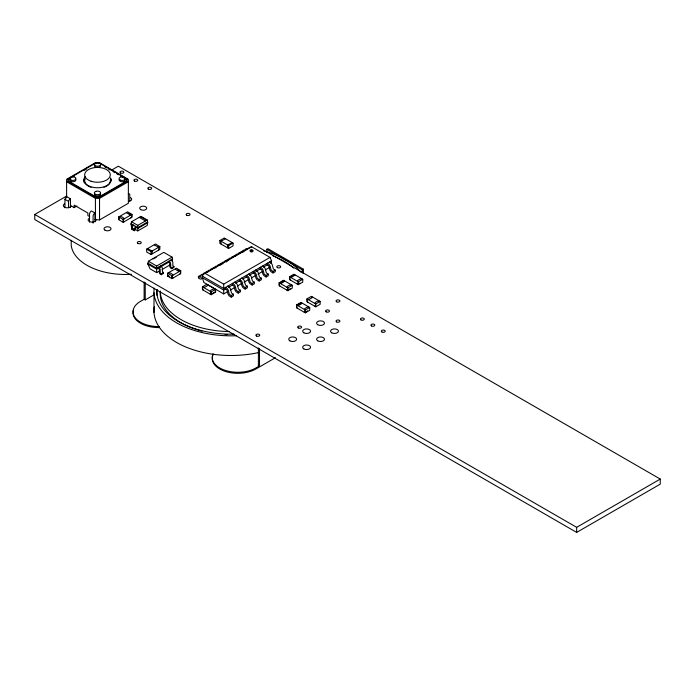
<?xml version="1.0" encoding="UTF-8"?>
<svg xmlns="http://www.w3.org/2000/svg" width="695" height="695" viewBox="0 0 695 695"><rect width="100%" height="100%" fill="white"/><g stroke="black" fill="none" stroke-linecap="round" stroke-linejoin="round"><path stroke-width="1.04" d="M68.119 178.971L68.127 181.491L95.849 197.493L99.124 197.493L126.846 181.491L126.846 178.971L99.133 162.969L95.849 162.969L68.119 178.971L68.119 179.597M135.117 229.367L137.784 230.905L137.784 225.362L131.555 221.766L131.025 223.686L131.555 227.308M132.788 226.231L133.153 224.911L132.337 225.936L131.876 229.254L134.422 230.723L135.316 229.515A1.555 0.895 -60 0 0 135.334 229.089L135.699 227.213L137.827 228.438L147.714 222.73L147.184 219.933L140.955 216.336L131.555 221.766M147.714 222.73L147.184 225.475L137.784 230.905M159.398 271.067L156.653 272.649L150.068 268.843L147.87 264.091L148.4 261.242L163.794 252.355L172.047 257.124L172.577 259.973L170.927 260.92M202.575 276.245L201.793 278.374A2.962 1.711 60 0 1 199.821 278.843L198.423 278.035L198.423 276.454L200.62 275.185M207.744 272.336L208.335 270.763A2.971 1.72 60 0 1 210.02 270.355L210.203 270.451M221.688 264.282L222.27 262.71A2.971 1.72 60 0 1 223.964 262.302L224.138 262.397M228.655 260.26L229.246 258.688A2.971 1.72 60 0 1 230.931 258.279L231.114 258.375M235.622 256.238L236.213 254.665A2.971 1.72 60 0 1 237.898 254.257L238.081 254.353M242.598 252.207L243.189 250.634A2.971 1.72 60 0 1 244.875 250.226L245.057 250.322M227.404 291.778L223.703 293.916L203.861 282.457L202.297 277.705L203.036 274.377L250.104 247.203L251.703 246.812L270.025 257.393L271.51 260.877L271.51 262.458L270.242 263.188M210.463 269.651L210.524 269.495A2.971 1.72 60 0 1 212.218 269.087L212.392 269.182M215.233 266.889L215.302 266.732A2.971 1.72 60 0 1 216.988 266.333L217.17 266.42M217.431 265.62L217.5 265.473A2.971 1.72 60 0 1 219.186 265.064L219.368 265.151M224.398 261.598L224.468 261.442A2.971 1.72 60 0 1 226.153 261.033L226.335 261.129M231.374 257.576L231.444 257.419A2.971 1.72 60 0 1 233.129 257.011L233.311 257.107M238.342 253.553L238.411 253.397A2.971 1.72 60 0 1 240.096 252.989L240.279 253.084M245.309 249.522L245.378 249.375A2.971 1.72 60 0 1 247.072 248.966L247.246 249.053M132.415 228.855L131.876 229.254M69.048 179.067L70.899 177.998M72.74 176.93L74.591 175.861M83.834 170.527L86.606 168.928M111.773 169.997L118.341 166.201L660.25 479.072L660.25 484.137L576.659 532.405L34.75 219.533L34.75 214.468L66.685 196.033M70.456 205.503L74.157 207.64L76.902 206.05M68.127 181.491L68.127 180.865L95.849 196.867L99.124 196.867L126.846 180.865L126.846 181.491M66.607 181.734L95.424 198.37L99.541 198.37L128.358 181.734M95.015 219.681L99.541 219.915L128.358 203.279L128.358 179.353L99.541 162.717L95.424 162.717L66.607 179.353L66.607 197.893M118.784 216.91L127.567 211.836L131.954 214.373L131.954 217.222L123.171 222.296L118.784 219.759L118.784 216.91L123.171 219.446L131.954 214.373M137.784 225.362L147.184 219.933M147.714 221.896L137.827 227.613L131.025 223.686M131.876 228.42C136.428 234.702 133.9 224.259 135.699 227.213M146.662 249.105L155.445 244.032L159.841 246.569L159.841 249.418L151.058 254.492L146.662 251.955L146.662 249.105L151.058 251.642L159.841 246.569M148.4 261.242L156.653 266.003L172.047 257.124M172.577 259.018L156.653 268.209L147.87 263.144M170.927 259.973L171.656 260.408A1.946 1.121 60 0 1 172.838 262.449L172.855 265.725L173.941 266.472L173.941 267.419L171.752 268.687L170.788 268.131A1.355 0.782 60 0 1 169.832 266.472L169.788 263.188L168.729 262.189L156.653 269.165L147.87 264.091M162.143 269.478L170.379 264.726M161.318 273.761L163.516 272.492L163.516 273.439L161.318 274.707L160.363 274.151A1.355 0.782 60 0 1 159.398 272.492L159.381 269.304L158.304 268.209L158.304 267.262L159.033 267.697A1.946 1.121 60 0 1 160.215 269.738L160.232 273.013L161.318 273.761L161.318 274.707M168.729 262.189L168.729 261.242L169.458 261.668A1.946 1.121 60 0 1 170.64 263.718L170.77 267.167L171.752 267.74L173.941 266.472M219.855 240.531L224.25 237.994L233.034 243.068L233.034 245.917L228.638 248.454L219.855 243.38L219.855 240.531L228.638 245.604L233.034 243.068M167.582 273.248L176.356 268.183L180.752 270.711L180.752 273.569L171.969 278.634L167.582 276.106L167.582 273.248L171.969 275.785L180.752 270.711M167.851 273.404C168.72 271.432 174.932 275.02 172.247 275.941L172.247 278.165L173.064 278M176.087 268.652C173.394 268.73 179.614 272.318 180.474 271.189L180.474 273.404L179.658 274.204M167.582 276.106L168.677 275.472M154.542 294.532L145.238 299.91L144.126 299.267L140.52 301.343A25.576 14.769 0 0 0 134.978 317.441A25.576 14.769 0 0 0 158.608 326.554L159.233 326.511M205.399 272.423L207.588 271.163M212.366 268.4L214.564 267.132L215.919 267.923M226.309 261.937L226.309 260.356L228.507 259.087M233.277 256.325L235.475 255.056M240.253 252.302L242.442 251.034L243.806 251.825M198.423 276.454L199.891 277.288A1.025 0.591 60 0 0 200.473 277.157L201.359 274.786A2.971 1.72 60 0 1 203.053 274.377L251.703 246.812M266.767 252.493L266.767 249.34L267.879 248.697L303.385 269.191L303.385 273.404M202.436 286.809L206.823 284.281L215.606 289.346L215.606 292.204L211.21 294.732L202.436 289.667L202.436 286.809L211.21 291.883L215.606 289.346M205.373 273.552L223.703 284.133L270.025 257.393M212.696 293.247L214.451 292.23M271.51 260.877L223.703 288.477L202.297 276.115M227.682 286.175L228.82 286.844A2.971 1.72 60 0 1 230.505 289.207L231.4 292.604A1.025 0.591 60 0 0 231.974 293.403L233.442 294.263L233.442 295.844L231.244 297.113L229.854 296.305A2.962 1.711 60 0 1 227.882 293.559L227.1 290.527A1.034 0.599 60 0 0 226.405 289.563L225.484 289.033L223.703 290.058L202.297 277.705M228.473 287.304L232.451 285.011L233.381 285.541A1.034 0.599 60 0 1 234.067 286.505L234.849 289.528A2.962 1.711 60 0 0 236.821 292.282L238.22 293.09L240.418 291.822L240.418 290.232L238.95 289.381A1.025 0.591 60 0 1 238.368 288.573L237.482 285.176A2.971 1.72 60 0 0 235.787 282.822L234.649 282.153M235.57 283.204L240.175 280.545M242.946 278.956L246.629 276.827M249.392 275.229L253.996 272.57M255.838 271.502L260.451 268.843L260.451 267.262M263.44 267.115L267.419 264.821L267.419 263.24M230.175 290.171L234.797 287.504M237.577 285.906L241.269 283.769M244.049 282.161L248.671 279.494M251.442 277.896L255.143 275.759M257.923 274.151L262.545 271.484M265.316 269.886L269.947 267.21M225.484 289.033L225.484 287.443L226.622 288.112A2.971 1.72 60 0 1 228.308 290.475L229.202 293.872A1.025 0.591 60 0 0 229.776 294.671L231.244 295.531L233.442 294.263M232.451 285.011L232.451 283.421L233.598 284.09A2.971 1.72 60 0 1 235.284 286.444L236.17 289.841A1.025 0.591 60 0 0 236.752 290.649L238.22 291.5L240.418 290.232M245.187 287.478L247.385 286.21L247.385 287.799L245.187 289.059L243.797 288.26A2.962 1.711 60 0 1 241.817 285.506L241.035 282.474A1.034 0.599 60 0 0 240.348 281.518L239.428 280.98L239.428 279.399L240.566 280.068A2.971 1.72 60 0 1 242.251 282.422L243.146 285.819A1.025 0.591 60 0 0 243.719 286.627L245.187 287.478L245.187 289.059M252.163 283.456L254.353 282.187L254.353 283.769L252.163 285.037L250.765 284.238A2.962 1.711 60 0 1 248.793 281.484L248.011 278.452A1.034 0.599 60 0 0 247.324 277.487L246.395 276.958L246.395 275.376L247.533 276.045A2.971 1.72 60 0 1 249.227 278.4L250.113 281.796A1.025 0.591 60 0 0 250.695 282.596L252.163 283.456L252.163 285.037M259.131 279.433L261.329 278.165L261.329 279.746L259.131 281.015L257.741 280.207A2.962 1.711 60 0 1 255.76 277.461L254.978 274.429A1.034 0.599 60 0 0 254.292 273.465L253.371 272.935L253.371 271.345L254.509 272.014A2.971 1.72 60 0 1 256.194 274.377L257.081 277.774A1.025 0.591 60 0 0 257.663 278.573L259.131 279.433L259.131 281.015M266.098 275.402L268.296 274.134L268.296 275.724L266.098 276.992L264.708 276.184A2.962 1.711 60 0 1 262.736 273.43L261.954 270.407A1.034 0.599 60 0 0 261.259 269.443L260.338 268.913L260.338 267.323L261.476 267.992A2.971 1.72 60 0 1 263.162 270.346L264.057 273.743A1.025 0.591 60 0 0 264.63 274.551L266.098 275.402L266.098 276.992M273.074 271.38L275.272 270.112L275.272 271.702L273.074 272.961L271.676 272.162A2.962 1.711 60 0 1 269.703 269.408L268.922 266.376A1.034 0.599 60 0 0 268.235 265.421L267.306 264.882L267.306 263.301L268.452 263.97A2.971 1.72 60 0 1 270.138 266.324L271.024 269.721A1.025 0.591 60 0 0 271.606 270.529L273.074 271.38L273.074 272.961M279.112 282.787L283.499 280.25L292.282 285.324L292.282 288.173L287.895 290.71L279.112 285.636L279.112 282.787L287.895 287.86L292.282 285.324M289.563 276.749L293.959 274.221L302.742 279.286L302.742 282.135L298.346 284.672L289.563 279.607L289.563 276.749L298.346 281.822L302.742 279.286M266.767 249.34L302.273 269.834L303.385 269.191M280.259 282.761L283.777 280.728C286.462 280.806 280.25 284.394 279.381 283.265L279.381 285.48L280.207 286.27M291.596 276.21L293.351 275.203M288.495 289.728L290.249 288.712M297.252 284.038L299.832 283.186M296.539 304.923L300.926 302.386L309.709 307.459L309.709 310.309L305.322 312.846L296.539 307.772L296.539 304.923L305.322 309.996L309.709 307.459M306.99 298.885L311.386 296.348L320.169 301.421L320.169 304.271L315.773 306.808L306.99 301.743L306.99 298.885L315.773 303.958L320.169 301.421M297.686 304.888L300.327 303.368M304.219 312.211L305.044 312.368L307.677 310.847M259.504 348.569L259.504 365.883L255.899 367.959A25.576 14.769 0 0 1 225.024 370.305A25.576 14.769 0 0 1 213.104 353.694M275.411 357.725L255.899 368.984A25.576 14.769 0 0 1 228.03 372.19A25.576 14.769 0 0 1 212.236 358.542M34.75 214.468L576.659 527.331L660.25 479.072M159.233 327.536L158.608 327.58A25.576 14.769 0 0 1 133.032 312.811M205.425 273.204L205.242 273.109A2.971 1.72 60 0 0 203.557 273.517M302.464 279.442C301.604 277.47 295.384 281.058 298.077 281.979L298.077 284.203M104.676 166.791L106.526 167.86M108.368 168.928L110.218 169.988M112.99 171.596L114.84 172.655M116.691 173.724L118.532 174.792M120.383 175.861L125.925 179.058M269.504 262.032L270.642 262.701A2.971 1.72 60 0 1 272.327 265.056L273.222 268.452A1.025 0.591 60 0 0 273.804 269.26L275.272 270.112M262.536 266.055L263.674 266.724A2.971 1.72 60 0 1 265.36 269.078L266.255 272.475A1.025 0.591 60 0 0 266.828 273.283L268.296 274.134M292.004 285.48C291.144 283.508 284.933 287.096 287.617 288.017L287.617 290.232L286.792 290.076M311.655 296.826C314.349 296.904 308.128 300.492 307.268 299.363L307.268 301.578L308.094 302.368M319.891 301.578C319.031 299.606 312.811 303.194 315.504 304.115L315.504 306.33L314.679 306.174M255.56 270.077L256.707 270.746A2.971 1.72 60 0 1 258.392 273.109L259.278 276.506A1.025 0.591 60 0 0 259.861 277.305L261.329 278.165M301.204 302.864C303.889 302.942 297.677 306.53 296.808 305.4L296.808 307.616L297.634 308.406M309.431 307.616C308.571 305.644 302.351 309.232 305.044 310.152L305.044 312.368M226.309 260.356L227.665 261.138M248.593 274.108L249.731 274.777A2.971 1.72 60 0 1 251.416 277.131L252.311 280.528A1.025 0.591 60 0 0 252.884 281.336L254.353 282.187M222.895 263.892L221.531 263.11L219.333 264.378L220.697 265.16M140.486 216.614L146.714 220.211M139.209 217.353L145.437 220.949M241.625 278.13L242.763 278.799A2.971 1.72 60 0 1 244.449 281.154L245.335 284.55A1.025 0.591 60 0 0 245.917 285.358L247.385 286.21M129.044 213.33L130.808 214.338M131.025 224.511L133.153 225.745M132.232 227.96L134.787 229.428M70.456 207.614L70.456 198.822L66.885 196.763A2.789 1.616 -60 0 0 64.965 199.352L64.965 207.779M95.015 221.792L95.015 213L91.445 210.941A2.867 1.659 -60 0 0 89.525 213.773L89.525 222.131M64.965 199.352L68.536 201.411L68.536 207.736M89.664 216.588L87.883 215.563L87.883 213.026L74.157 205.103L74.157 207.64M207.101 284.75C209.786 284.828 203.565 288.416 202.705 287.287L202.705 289.511L203.531 290.302M177.842 269.669L179.597 270.685M163.516 272.492L162.422 271.745L162.413 268.47A1.946 1.121 60 0 0 161.223 266.428L160.502 265.994L160.502 266.941M167.851 275.628L169.606 276.645M258.392 365.24L259.504 365.883M576.659 527.331L576.659 532.405M315.773 303.958L315.773 306.808M305.322 309.996L305.322 312.846M302.273 269.834L302.273 272.987M298.346 281.822L298.346 284.672M295.054 275.168L290.666 277.705L289.841 277.227L289.841 279.442L290.666 280.241M287.895 287.86L287.895 290.71M258.392 347.934L258.392 366.265M238.22 291.5L238.22 293.09M231.93 242.746L227.543 244.97L227.543 247.82M231.244 295.531L231.244 297.113M228.638 245.604L228.638 248.454M225.345 238.95L220.958 241.165L220.958 244.014M223.703 284.133L223.703 293.916M215.328 291.726L215.328 289.511C214.468 287.53 208.248 291.118 210.941 292.039L210.941 294.263L210.116 294.098M211.21 291.883L211.21 294.732M171.969 275.785L171.969 278.634M171.752 267.74L171.752 268.687M158.738 250.052L158.738 247.203L154.351 244.988M156.653 266.003L156.653 272.649M153.995 292.769L153.995 312.411M152.153 253.857L152.153 251.008L147.766 248.784M151.058 251.642L151.058 254.492M145.238 282.596L145.238 299.91M144.126 281.962L144.126 299.267M134.422 229.889L134.422 230.723M130.86 217.856L131.685 217.066L131.685 214.851L130.86 215.32L126.464 212.783M129.774 200.812L129.774 194.548A2.867 1.659 -60 0 0 128.288 193.749M126.846 178.971L126.846 179.597M124.275 221.662L123.449 221.818L123.449 219.603C126.134 218.682 119.922 215.094 119.053 217.066L119.053 219.281M123.171 219.446L123.171 222.296M99.541 198.37L99.541 219.915M99.133 162.969L99.133 163.586M99.124 196.867L99.124 197.493M95.849 162.969L95.849 163.594M95.849 196.867L95.849 197.493M95.424 198.37L95.424 219.915M93.095 223.138L93.095 215.832A2.867 1.659 -60 0 1 95.015 213M71.211 240.253L71.211 245.405A54.297 31.353 0 0 0 131.485 274.273M130.53 197.649A3.944 2.276 0 0 1 128.757 201.454M95.858 219.273A3.944 2.276 0 0 1 91.036 222.061A3.944 2.276 0 0 1 89.264 218.247M71.038 206.12A3.944 2.276 0 0 1 65.261 207.501A3.944 2.276 0 0 1 64.444 203.922M259.409 352.391A77.171 44.558 0 0 1 154.281 306.816M236.378 335.737A77.171 44.558 0 0 1 154.151 288.104M263.622 250.878A77.171 44.558 0 0 1 300.753 272.066M234.111 334.139A74.278 42.89 0 0 1 156.914 289.476M272.779 255.777A74.278 42.89 0 0 1 293.603 268.079M229.029 331.567A70.899 40.927 0 0 1 160.276 292.013M156.888 295.245A74.278 42.89 0 0 1 157.166 289.858M227.048 334.686A70.899 40.927 0 0 1 225.076 334.608M202.071 331.159A70.899 40.927 0 0 1 160.397 291.066M68.536 201.411A2.789 1.616 -60 0 1 70.456 198.822M100.445 193.636A3.101 1.79 0 0 1 99.776 195.391L99.159 195.686A3.101 1.79 0 0 1 95.397 195.504L94.868 195.147A3.101 1.79 0 0 1 94.729 193.358M100.523 165.28A3.101 1.79 0 0 1 100.097 166.626L99.576 166.982A3.101 1.79 0 0 1 95.806 167.165L95.189 166.861A3.101 1.79 0 0 1 94.876 164.689M110.609 177.885A13.587 7.845 0 0 1 96.301 187.728A13.587 7.845 0 0 1 85.172 176.6M124.874 179.023A3.101 1.79 0 0 1 122.589 181.699A3.101 1.79 0 0 1 119.184 179.458M75.477 179.023A3.101 1.79 0 0 1 73.192 181.699A3.101 1.79 0 0 1 69.787 179.458M84.364 182.915A13.587 7.845 0 0 1 85.172 177.573M110.609 178.858A13.587 7.845 0 0 1 111.07 180.891M110.296 180.891A12.805 7.393 0 0 1 103.885 187.294M91.08 187.294A12.805 7.393 0 0 1 85.111 178.971M155.02 258.184A1.946 1.121 60 0 1 156.201 257.506M153.1 258.853A1.946 1.121 60 0 1 154.003 258.775M252.693 251.573A1.373 0.791 0 0 1 251.859 251.938M251.147 251.938A1.373 0.791 0 0 1 250.539 251.738M250.131 251.173A1.373 0.791 0 0 1 251.503 250.382A1.373 0.791 0 0 1 252.884 251.173M133.084 311.855A25.576 14.769 0 0 1 133.527 309.927M212.288 357.578A25.576 14.769 0 0 1 213.104 354.719M95.397 163.064L94.876 163.421A3.101 1.79 0 0 0 95.189 165.592L95.806 165.897A3.101 1.79 0 0 0 99.576 165.714L100.097 165.358A3.101 1.79 0 0 0 99.785 163.177L99.168 162.882A3.101 1.79 0 0 0 95.397 163.064M95.806 191.394L95.189 191.698A3.101 1.79 0 0 0 94.868 193.87L95.397 194.235A3.101 1.79 0 0 0 99.159 194.418L99.776 194.114A3.101 1.79 0 0 0 100.097 191.942L99.576 191.585A3.101 1.79 0 0 0 95.806 191.394M336.606 321.907A1.937 1.121 0 0 0 339.855 321.403A1.937 1.121 0 0 0 337.475 320.03A1.937 1.121 0 0 0 336.606 321.907M148.391 189.101A1.937 1.121 0 0 0 151.64 188.597A1.937 1.121 0 0 0 149.269 187.224A1.937 1.121 0 0 0 148.391 189.101M120.513 173.003A1.937 1.121 0 0 0 123.762 172.499A1.937 1.121 0 0 0 121.382 171.126A1.937 1.121 0 0 0 120.513 173.003M134.456 181.048A1.937 1.121 0 0 0 137.697 180.552A1.937 1.121 0 0 0 135.325 179.18A1.937 1.121 0 0 0 134.456 181.048M277.357 267.575A1.937 1.121 0 0 0 280.598 267.08A1.937 1.121 0 0 0 278.226 265.707A1.937 1.121 0 0 0 277.357 267.575M371.46 325.929A1.937 1.121 0 0 0 374.709 325.434A1.937 1.121 0 0 0 372.329 324.061A1.937 1.121 0 0 0 371.46 325.929M381.911 331.967A1.937 1.121 0 0 0 385.16 331.472A1.937 1.121 0 0 0 382.789 330.099A1.937 1.121 0 0 0 381.911 331.967M361 319.9A1.937 1.121 0 0 0 364.25 319.396A1.937 1.121 0 0 0 361.869 318.023A1.937 1.121 0 0 0 361 319.9M298.268 327.944A1.937 1.121 0 0 0 301.508 327.441A1.937 1.121 0 0 0 299.137 326.068A1.937 1.121 0 0 0 298.268 327.944M256.438 335.998A1.937 1.121 0 0 0 259.687 335.494A1.937 1.121 0 0 0 257.315 334.121A1.937 1.121 0 0 0 256.438 335.998M137.94 243.432A1.937 1.121 0 0 0 141.189 242.929A1.937 1.121 0 0 0 138.809 241.556A1.937 1.121 0 0 0 137.94 243.432M326.146 311.846A1.937 1.121 0 0 0 329.395 311.343A1.937 1.121 0 0 0 327.015 309.97A1.937 1.121 0 0 0 326.146 311.846M336.606 301.786A1.937 1.121 0 0 0 339.855 301.283A1.937 1.121 0 0 0 337.475 299.91A1.937 1.121 0 0 0 336.606 301.786M186.738 215.259A1.937 1.121 0 0 0 189.978 214.755A1.937 1.121 0 0 0 187.607 213.382A1.937 1.121 0 0 0 186.738 215.259M303.819 348.89A3.944 2.276 0 0 0 310.422 347.865A3.944 2.276 0 0 0 305.591 345.076A3.944 2.276 0 0 0 303.819 348.89M289.876 340.837A3.944 2.276 0 0 0 296.478 339.82A3.944 2.276 0 0 0 291.648 337.032A3.944 2.276 0 0 0 289.876 340.837M317.763 340.837A3.944 2.276 0 0 0 324.357 339.82A3.944 2.276 0 0 0 319.526 337.032A3.944 2.276 0 0 0 317.763 340.837M303.819 332.783A3.944 2.276 0 0 0 310.422 331.767A3.944 2.276 0 0 0 305.591 328.978A3.944 2.276 0 0 0 303.819 332.783M331.706 332.783A3.944 2.276 0 0 0 338.3 331.767A3.944 2.276 0 0 0 333.47 328.978A3.944 2.276 0 0 0 331.706 332.783M317.763 324.739A3.944 2.276 0 0 0 324.357 323.722A3.944 2.276 0 0 0 319.526 320.934A3.944 2.276 0 0 0 317.763 324.739M140.738 209.621A3.492 2.015 0 0 0 146.584 208.717A3.492 2.015 0 0 0 142.301 206.241A3.492 2.015 0 0 0 140.738 209.621M105.058 230.219A3.492 2.015 0 0 0 110.905 229.315A3.492 2.015 0 0 0 106.63 226.839A3.492 2.015 0 0 0 105.058 230.219M120.635 180.196A3.101 1.79 0 0 0 125.291 178.65A3.101 1.79 0 0 0 120.635 177.095A3.101 1.79 0 0 0 120.635 180.196M71.229 180.196A3.101 1.79 0 0 0 75.894 178.65A3.101 1.79 0 0 0 71.229 177.095A3.101 1.79 0 0 0 71.229 180.196M91.08 181.247A12.805 7.393 0 0 0 110.296 174.836A12.805 7.393 0 0 0 91.08 168.433A12.805 7.393 0 0 0 91.08 181.247M250.817 251.225A1.373 0.791 0 0 0 252.884 250.539A1.373 0.791 0 0 0 250.817 249.853A1.373 0.791 0 0 0 250.817 251.225"/></g></svg>
